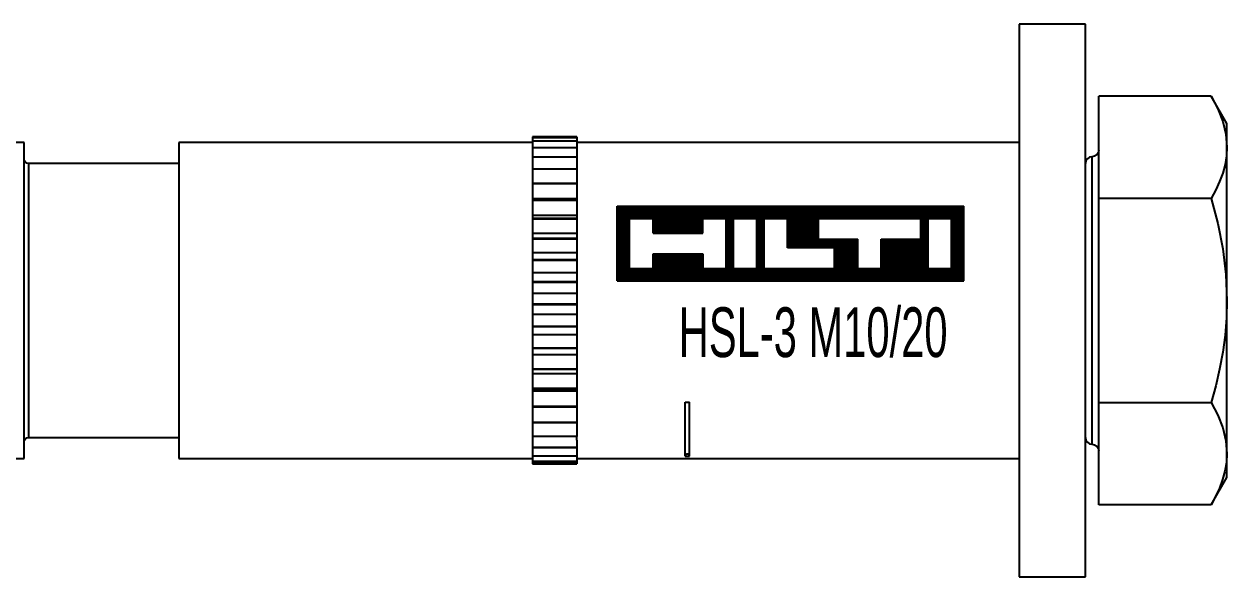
# Model space of a CAD drawing. Header units: millimetres. Extents: x 296 to 4896, y 152 to 3333.
# Drawn here: x 1593.7 to 1648.1, y 1756.4 to 1781.4 of the extents above; entities that cross this region are included whole.
import ezdxf
from ezdxf.enums import TextEntityAlignment as Align

# ---------------------------------------------------------------- set-up
doc = ezdxf.new("R2010")
doc.units = ezdxf.units.MM
doc.linetypes.add('DASHED', pattern=[0.25, 0.15625, -0.09375])
for name, color, linetype in [('1', 1, 'DASHED'), ('10', 1, 'Continuous'), ('3', 4, 'Continuous')]:
    doc.layers.add(name, color=color, linetype=linetype)
doc.styles.get("Standard").update_dxf_attribs({"font": 'arial.ttf'})

# ---------------------------------------------------------------- blocks, each defined once
blk = doc.blocks.new('HSL-3 M10-20')
at = {"layer": '1', "color": 3, "linetype": 'Continuous'}
for p, q in [((0, 12.5), (-3, 12.5)), ((-3, 12.5), (-3, -10.825)), ((0, -12.5), (0, 12.5)), ((-48, 7.15), (-53.6, 7.15)), ((-48, -7.15), (-48, 7.15)), ((-25, 7.15), (-41, 7.15)), ((-41, 7.15), (-41, -6.192)), ((-25, 7.393), (-25, 7.371)), ((-23, 7.393), (-25, 7.393)), ((-25, 7.371), (-23, 7.371)), ((-23, 7.367), (-25, 7.367)), ((-25, 7.367), (-25, 7.214)), ((-25, 7.214), (-23, 7.214)), ((-23, 7.204), (-25, 7.204)), ((-25, 7.204), (-25, 6.922)), ((-23, 7.393), (-23, 7.371)), ((-23, 7.367), (-23, 7.214)), ((-23, 7.204), (-23, 6.922)), ((-3, 7.15), (-23, 7.15)), ((-25, 6.922), (-23, 6.922)), ((-25, 6.907), (-25, 6.591)), ((-23, 6.907), (-25, 6.907)), ((-23, 6.907), (-23, 6.591)), ((-41, 6.2), (-47.8, 6.2)), ((-25, 6.501), (-23, 6.501)), ((-23, 6.481), (-25, 6.481)), ((-25, 6.481), (-25, 6.152)), ((-25, 6.152), (-25, 5.959)), ((-23, 6.481), (-23, 6.152)), ((-23, 6.152), (-23, 5.959)), ((-25, 5.959), (-23, 5.959)), ((-25, 5.934), (-25, 5.598)), ((-23, 5.934), (-25, 5.934)), ((-25, 5.598), (-25, 5.306)), ((-23, 5.934), (-23, 5.598)), ((-23, 5.598), (-23, 5.306)), ((-25, 5.306), (-23, 5.306)), ((-23, 5.277), (-25, 5.277)), ((-25, 5.277), (-25, 4.941)), ((-25, 4.941), (-25, 4.574)), ((-23, 5.277), (-23, 4.941)), ((-23, 4.941), (-23, 4.574)), ((-23, 4.594), (-25, 4.594)), ((-25, 4.574), (-25, 4.555)), ((-25, 4.555), (-23, 4.555)), ((-25, 4.522), (-25, 4.191)), ((-23, 4.522), (-25, 4.522)), ((-23, 4.574), (-23, 4.555)), ((-23, 4.522), (-23, 4.191)), ((-25, 4.191), (-25, 3.783)), ((-23, 3.85), (-25, 3.85)), ((-23, 4.191), (-23, 3.783)), ((-25, 3.783), (-25, 3.718)), ((-25, 3.718), (-23, 3.718)), ((-25, 3.682), (-25, 3.363)), ((-23, 3.682), (-25, 3.682)), ((-25, 3.363), (-25, 2.922)), ((-23, 3.783), (-23, 3.718)), ((-23, 3.682), (-23, 3.363)), ((-23, 3.363), (-23, 2.922)), ((-23, 3.034), (-25, 3.034)), ((-25, 2.922), (-25, 2.812)), ((-25, 2.812), (-23, 2.812)), ((-23, 2.774), (-25, 2.774)), ((-25, 2.774), (-25, 2.472)), ((-23, 2.922), (-23, 2.812)), ((-23, 2.774), (-23, 2.472)), ((-25, 2.472), (-25, 2.006)), ((-23, 2.472), (-23, 2.006)), ((-23, 2.162), (-25, 2.162)), ((-25, 2.006), (-25, 1.854)), ((-25, 1.854), (-23, 1.854)), ((-23, 1.814), (-25, 1.814)), ((-25, 1.814), (-25, 1.536)), ((-23, 2.006), (-23, 1.854)), ((-23, 1.814), (-23, 1.536)), ((-25, 1.536), (-25, 1.053)), ((-23, 1.25), (-25, 1.25)), ((-23, 1.536), (-23, 1.053)), ((-25, 1.053), (-25, 0.861)), ((-25, 0.861), (-23, 0.861)), ((-25, 0.82), (-25, 0.571)), ((-23, 0.82), (-25, 0.82)), ((-25, 0.571), (-25, 0.08)), ((-23, 1.053), (-23, 0.861)), ((-23, 0.82), (-23, 0.571)), ((-23, 0.571), (-23, 0.08)), ((-23, 0.314), (-25, 0.314)), ((-25, 0.08), (-25, -0.148)), ((-23, 0.08), (-23, -0.148)), ((-25, -0.148), (-23, -0.148)), ((-23, -0.189), (-25, -0.189)), ((-25, -0.189), (-25, -0.405)), ((-25, -0.405), (-25, -0.895)), ((-23, -0.189), (-23, -0.405)), ((-23, -0.405), (-23, -0.895)), ((-23, -0.627), (-25, -0.627)), ((-25, -0.895), (-25, -1.154)), ((-23, -0.895), (-23, -1.154)), ((-25, -1.154), (-23, -1.154)), ((-23, -1.195), (-25, -1.195)), ((-25, -1.195), (-25, -1.373)), ((-25, -1.373), (-25, -1.852)), ((-23, -1.557), (-25, -1.557)), ((-23, -1.195), (-23, -1.373)), ((-23, -1.373), (-23, -1.852)), ((-25, -1.852), (-25, -2.138)), ((-25, -2.138), (-23, -2.138)), ((-23, -1.852), (-23, -2.138)), ((-25, -2.178), (-25, -2.316)), ((-23, -2.178), (-25, -2.178)), ((-25, -2.316), (-25, -2.775)), ((-23, -2.458), (-25, -2.458)), ((-23, -2.178), (-23, -2.316)), ((-23, -2.316), (-23, -2.775)), ((-25, -2.775), (-25, -3.083)), ((-25, -3.083), (-23, -3.083)), ((-23, -3.121), (-25, -3.121)), ((-25, -3.121), (-25, -3.216)), ((-25, -3.216), (-25, -3.647)), ((-23, -2.775), (-23, -3.083)), ((-23, -3.121), (-23, -3.216)), ((-23, -3.216), (-23, -3.647)), ((-23, -3.313), (-25, -3.313)), ((-25, -3.647), (-25, -3.97)), ((-23, -3.647), (-23, -3.97)), ((-25, -3.97), (-23, -3.97)), ((-23, -4.005), (-25, -4.005)), ((-25, -4.005), (-25, -4.055)), ((-25, -4.055), (-25, -4.45)), ((-23, -4.106), (-25, -4.106)), ((-23, -4.005), (-23, -4.055)), ((-23, -4.055), (-23, -4.45)), ((-25, -4.45), (-25, -4.784)), ((-25, -4.784), (-23, -4.784)), ((-25, -4.815), (-25, -4.819)), ((-23, -4.815), (-25, -4.815)), ((-25, -4.819), (-25, -5.171)), ((-23, -4.823), (-25, -4.823)), ((-23, -4.45), (-23, -4.784)), ((-23, -4.815), (-23, -4.819)), ((-23, -4.819), (-23, -5.171)), ((-18.1, -7.041), (-18.1, -4.596)), ((-18.1, -4.596), (-17.9, -4.596)), ((-17.9, -7.041), (-17.9, -4.596)), ((-25, -5.171), (-25, -5.508)), ((-23, -5.171), (-23, -5.508)), ((-25, -5.508), (-23, -5.508)), ((-23, -5.536), (-25, -5.536)), ((-25, -5.536), (-25, -5.795)), ((-25, -5.795), (-25, -6.129)), ((-23, -5.536), (-23, -5.795)), ((-23, -5.795), (-23, -6.129)), ((-47.8, -6.2), (-41, -6.2)), ((-41, -6.192), (-41, -7.15)), ((-25, -6.129), (-23, -6.129)), ((-25, -6.152), (-25, -6.311)), ((-23, -6.153), (-25, -6.153)), ((-25, -6.311), (-25, -6.637)), ((-23, -6.311), (-23, -6.152)), ((-23, -6.311), (-23, -6.637)), ((-25, -6.637), (-23, -6.637)), ((-23, -6.655), (-25, -6.655)), ((-25, -6.71), (-25, -7.021)), ((-25, -7.021), (-23, -7.021)), ((-23, -7.034), (-25, -7.034)), ((-25, -7.034), (-25, -7.274)), ((-23, -6.71), (-23, -7.021)), ((-23, -7.034), (-23, -7.274)), ((-18.1, -7.041), (-17.9, -7.041)), ((-53.6, -7.15), (-48, -7.15)), ((-41, -7.15), (-25, -7.15)), ((-25, -7.274), (-23, -7.274)), ((-25, -7.281), (-25, -7.391)), ((-23, -7.281), (-25, -7.281)), ((-25, -7.391), (-23, -7.391)), ((-23, -7.393), (-25, -7.393)), ((-23, -7.15), (-3, -7.15)), ((-23, -7.281), (-23, -7.391)), ((-3, -10.825), (-3, -12.5)), ((-3, -12.5), (0, -12.5))]:
    blk.add_line(p, q, dxfattribs=at)
at = {"layer": '1', "color": 30, "linetype": 'Continuous'}
for p, q in [((5.685, 9.238), (0.6, 9.238)), ((0.6, 4.619), (0.6, 9.238)), ((6.4, 8), (5.685, 9.238)), ((6.4, 6.928), (6.4, 8)), ((6.4, 0), (6.4, 6.928)), ((0.6, -4.619), (0.6, 4.619)), ((5.685, 4.619), (0.6, 4.619)), ((6.4, -6.928), (6.4, 0)), ((0.6, -9.238), (0.6, -4.619)), ((0.6, -4.619), (5.685, -4.619)), ((6.4, -8), (6.4, -6.928)), ((5.685, -9.238), (6.4, -8)), ((5.685, -9.238), (0.6, -9.238))]:
    blk.add_line(p, q, dxfattribs=at)
at = {"layer": '1', "color": 1, "linetype": 'Continuous'}
for p, q in [((-47.8, 6.2), (-47.8, -5.369)), ((0.3, 3.25), (0.3, 6.5)), ((0.3, -6.5), (0.3, 3.25)), ((-47.8, -5.369), (-47.8, -6.2))]:
    blk.add_line(p, q, dxfattribs=at)
at = {"layer": '1', "color": 30, "linetype": 'Continuous'}
for points in [[(5.685, 9.238, 0), (5.982, 8.669, 0), (6.208, 8.095, 0), (6.35, 7.515, 0), (6.4, 6.928, 0)], [(6.4, 6.928, 0), (6.378, 6.536, 0), (6.313, 6.146, 0), (6.207, 5.76, 0), (6.065, 5.377, 0), (5.89, 4.997, 0), (5.685, 4.619, 0)], [(5.685, 4.619, 0), (5.982, 3.481, 0), (6.208, 2.333, 0), (6.35, 1.173, 0), (6.4, 0, 0)], [(6.4, 0, 0), (6.378, -0.785, 0), (6.313, -1.564, 0), (6.207, -2.336, 0), (6.065, -3.102, 0), (5.89, -3.863, 0), (5.685, -4.619, 0)], [(5.685, -4.619, 0), (5.982, -5.188, 0), (6.208, -5.764, 0), (6.351, -6.344, 0), (6.4, -6.928, 0)], [(6.4, -6.928, 0), (6.378, -7.321, 0), (6.312, -7.713, 0), (6.206, -8.101, 0), (6.063, -8.484, 0), (5.888, -8.862, 0), (5.685, -9.238, 0)]]:
    blk.add_polyline3d(points, dxfattribs=at)
at = {"layer": '1', "color": 3, "linetype": 'Continuous'}
for points in [[(-25, 7.371, 0), (-25, 7.369, 0), (-25, 7.367, 0)], [(-25, 7.214, 0), (-25, 7.209, 0), (-25, 7.204, 0)], [(-23, 7.371, 0), (-23, 7.369, 0), (-23, 7.367, 0)], [(-23, 7.214, 0), (-23, 7.209, 0), (-23, 7.204, 0)], [(-25, 6.922, 0), (-25, 6.915, 0), (-25, 6.907, 0)], [(-25, 6.591, 0), (-25, 6.547, 0), (-25, 6.501, 0)], [(-23, 6.922, 0), (-23, 6.915, 0), (-23, 6.907, 0)], [(-23, 6.591, 0), (-23, 6.547, 0), (-23, 6.501, 0)], [(-25, 6.501, 0), (-25, 6.491, 0), (-25, 6.481, 0)], [(-23, 6.501, 0), (-23, 6.491, 0), (-23, 6.481, 0)], [(-25, 5.959, 0), (-25, 5.947, 0), (-25, 5.934, 0)], [(-23, 5.959, 0), (-23, 5.947, 0), (-23, 5.934, 0)], [(-25, 5.306, 0), (-25, 5.292, 0), (-25, 5.277, 0)], [(-23, 5.306, 0), (-23, 5.292, 0), (-23, 5.277, 0)], [(-25, 4.555, 0), (-25, 4.538, 0), (-25, 4.522, 0)], [(-23, 4.555, 0), (-23, 4.538, 0), (-23, 4.522, 0)], [(-25, 3.718, 0), (-25, 3.7, 0), (-25, 3.682, 0)], [(-23, 3.718, 0), (-23, 3.7, 0), (-23, 3.682, 0)], [(-25, 2.812, 0), (-25, 2.793, 0), (-25, 2.774, 0)], [(-23, 2.812, 0), (-23, 2.793, 0), (-23, 2.774, 0)], [(-25, 1.854, 0), (-25, 1.834, 0), (-25, 1.814, 0)], [(-23, 1.854, 0), (-23, 1.834, 0), (-23, 1.814, 0)], [(-25, 0.861, 0), (-25, 0.84, 0), (-25, 0.82, 0)], [(-23, 0.861, 0), (-23, 0.84, 0), (-23, 0.82, 0)], [(-25, -0.148, 0), (-25, -0.168, 0), (-25, -0.189, 0)], [(-23, -0.148, 0), (-23, -0.168, 0), (-23, -0.189, 0)], [(-25, -1.154, 0), (-25, -1.174, 0), (-25, -1.195, 0)], [(-23, -1.154, 0), (-23, -1.174, 0), (-23, -1.195, 0)], [(-25, -2.138, 0), (-25, -2.158, 0), (-25, -2.178, 0)], [(-23, -2.138, 0), (-23, -2.158, 0), (-23, -2.178, 0)], [(-25, -3.083, 0), (-25, -3.102, 0), (-25, -3.121, 0)], [(-23, -3.083, 0), (-23, -3.102, 0), (-23, -3.121, 0)], [(-25, -3.97, 0), (-25, -3.988, 0), (-25, -4.005, 0)], [(-23, -3.97, 0), (-23, -3.988, 0), (-23, -4.005, 0)], [(-25, -4.784, 0), (-25, -4.8, 0), (-25, -4.815, 0)], [(-23, -4.784, 0), (-23, -4.8, 0), (-23, -4.815, 0)], [(-25, -5.508, 0), (-25, -5.522, 0), (-25, -5.536, 0)], [(-23, -5.508, 0), (-23, -5.522, 0), (-23, -5.536, 0)], [(-25, -6.129, 0), (-25, -6.141, 0), (-25, -6.153, 0)], [(-23, -6.129, 0), (-23, -6.141, 0), (-23, -6.153, 0)], [(-25, -6.637, 0), (-25, -6.646, 0), (-25, -6.655, 0)], [(-25, -6.655, 0), (-25, -6.683, 0), (-25, -6.71, 0)], [(-25, -7.021, 0), (-25, -7.027, 0), (-25, -7.034, 0)], [(-23, -6.637, 0), (-23, -6.646, 0), (-23, -6.655, 0)], [(-23, -6.655, 0), (-23, -6.683, 0), (-23, -6.71, 0)], [(-23, -7.021, 0), (-23, -7.027, 0), (-23, -7.034, 0)], [(-17.9, -7.041, 0), (-17.9, -7.032, 0), (-17.902, -7.022, 0), (-17.904, -7.013, 0), (-17.908, -7.004, 0), (-17.912, -6.995, 0), (-17.917, -6.987, 0), (-17.923, -6.979, 0), (-17.929, -6.972, 0), (-17.937, -6.965, 0), (-17.944, -6.959, 0), (-17.953, -6.955, 0), (-17.962, -6.95, 0), (-17.971, -6.947, 0), (-17.98, -6.945, 0), (-17.99, -6.943, 0), (-18, -6.943, 0), (-18.01, -6.943, 0), (-18.02, -6.945, 0), (-18.029, -6.947, 0), (-18.038, -6.95, 0), (-18.047, -6.955, 0), (-18.056, -6.959, 0), (-18.063, -6.965, 0), (-18.071, -6.972, 0), (-18.077, -6.979, 0), (-18.083, -6.987, 0), (-18.088, -6.995, 0), (-18.092, -7.004, 0), (-18.096, -7.013, 0), (-18.098, -7.022, 0), (-18.1, -7.032, 0), (-18.1, -7.041, 0)], [(-25, -7.274, 0), (-25, -7.278, 0), (-25, -7.281, 0)], [(-25, -7.391, 0), (-25, -7.392, 0), (-25, -7.393, 0)], [(-23, -7.274, 0), (-23, -7.278, 0), (-23, -7.281, 0)], [(-23, -7.391, 0), (-23, -7.392, 0), (-23, -7.393, 0)]]:
    blk.add_polyline3d(points, dxfattribs=at)
at = {"layer": '1', "color": 30, "linetype": 'Continuous', "extrusion": (0, 0, -1)}
for centre, start, end in [((-0.3, 6.8), 180, 270), ((-0.3, -6.8), 90, 180)]:
    blk.add_arc(centre, 0.3, start, end, dxfattribs=at)
at = {"layer": '1', "color": 3, "linetype": 'Continuous', "extrusion": (0, 0, -1)}
for centre, start, end in [((47.8, 6.4), 270, 0), ((47.8, -6.4), 0, 90)]:
    blk.add_arc(centre, 0.2, start, end, dxfattribs=at)
at = {"layer": '1', "color": 30, "linetype": 'Continuous'}
for centre, start, end in [((0.3, 6.2), 90, 180), ((0.3, -6.2), 180, 270)]:
    blk.add_arc(centre, 0.3, start, end, dxfattribs=at)
at = {"layer": '10'}
for p, q in [((-21.177, 0.891), (-21.177, 4.266)), ((-21.177, 4.266), (-5.493, 4.266)), ((-21.146, 4.266), (-21.146, 0.891)), ((-21.09, 0.891), (-21.09, 4.266)), ((-21.034, 4.266), (-21.034, 0.891)), ((-20.977, 0.891), (-20.977, 4.266)), ((-20.921, 4.266), (-20.921, 0.891)), ((-20.865, 0.891), (-20.865, 4.266)), ((-20.809, 4.266), (-20.809, 0.891)), ((-20.752, 0.891), (-20.752, 4.266)), ((-20.696, 4.266), (-20.696, 0.891)), ((-20.64, 0.891), (-20.64, 4.266)), ((-20.584, 4.266), (-20.584, 3.704)), ((-20.527, 3.704), (-20.527, 4.266)), ((-20.471, 4.266), (-20.471, 3.704)), ((-20.415, 3.704), (-20.415, 4.266)), ((-20.359, 4.266), (-20.359, 3.704)), ((-20.302, 3.704), (-20.302, 4.266)), ((-20.246, 4.266), (-20.246, 3.704)), ((-20.19, 3.704), (-20.19, 4.266)), ((-20.134, 4.266), (-20.134, 3.704)), ((-20.077, 3.704), (-20.077, 4.266)), ((-20.021, 4.266), (-20.021, 3.704)), ((-19.965, 3.704), (-19.965, 4.266)), ((-19.909, 4.266), (-19.909, 3.704)), ((-19.852, 3.704), (-19.852, 4.266)), ((-19.796, 4.266), (-19.796, 3.704)), ((-19.74, 3.704), (-19.74, 4.266)), ((-19.684, 4.266), (-19.684, 3.704)), ((-19.627, 3.704), (-19.627, 4.266)), ((-19.571, 4.266), (-19.571, 3.704)), ((-19.515, 3.042), (-19.515, 4.266)), ((-19.459, 4.266), (-19.459, 3.042)), ((-19.402, 3.042), (-19.402, 4.266)), ((-19.346, 4.266), (-19.346, 3.042)), ((-19.29, 3.042), (-19.29, 4.266)), ((-19.234, 4.266), (-19.234, 3.042)), ((-19.177, 3.042), (-19.177, 4.266)), ((-19.121, 4.266), (-19.121, 3.042)), ((-19.065, 3.042), (-19.065, 4.266)), ((-19.009, 4.266), (-19.009, 3.042)), ((-18.952, 3.042), (-18.952, 4.266)), ((-18.896, 4.266), (-18.896, 3.042)), ((-18.84, 3.042), (-18.84, 4.266)), ((-18.784, 4.266), (-18.784, 3.042)), ((-18.727, 3.042), (-18.727, 4.266)), ((-18.671, 4.266), (-18.671, 3.042)), ((-18.615, 3.042), (-18.615, 4.266)), ((-18.559, 4.266), (-18.559, 3.042)), ((-18.502, 3.042), (-18.502, 4.266)), ((-18.446, 4.266), (-18.446, 3.042)), ((-18.39, 3.042), (-18.39, 4.266)), ((-18.334, 4.266), (-18.334, 3.042)), ((-18.277, 3.042), (-18.277, 4.266)), ((-18.221, 4.266), (-18.221, 3.042)), ((-18.165, 3.042), (-18.165, 4.266)), ((-18.109, 4.266), (-18.109, 3.042)), ((-18.052, 3.042), (-18.052, 4.266)), ((-17.996, 4.266), (-17.996, 3.042)), ((-17.94, 3.042), (-17.94, 4.266)), ((-17.884, 4.266), (-17.884, 3.042)), ((-17.827, 3.042), (-17.827, 4.266)), ((-17.771, 4.266), (-17.771, 3.042)), ((-17.715, 3.042), (-17.715, 4.266)), ((-17.659, 4.266), (-17.659, 3.042)), ((-17.602, 3.042), (-17.602, 4.266)), ((-17.546, 4.266), (-17.546, 3.042)), ((-17.49, 3.042), (-17.49, 4.266)), ((-17.434, 4.266), (-17.434, 3.042)), ((-17.377, 3.042), (-17.377, 4.266)), ((-17.321, 4.266), (-17.321, 3.042)), ((-17.265, 3.704), (-17.265, 4.266)), ((-17.209, 4.266), (-17.209, 3.704)), ((-17.152, 3.704), (-17.152, 4.266)), ((-17.096, 4.266), (-17.096, 3.704)), ((-17.04, 3.704), (-17.04, 4.266)), ((-16.984, 4.266), (-16.984, 3.704)), ((-16.927, 3.704), (-16.927, 4.266)), ((-16.871, 4.266), (-16.871, 3.704)), ((-16.815, 3.704), (-16.815, 4.266)), ((-16.759, 4.266), (-16.759, 3.704)), ((-16.702, 3.704), (-16.702, 4.266)), ((-16.646, 4.266), (-16.646, 3.704)), ((-16.59, 3.704), (-16.59, 4.266)), ((-16.534, 4.266), (-16.534, 3.704)), ((-16.477, 3.704), (-16.477, 4.266)), ((-16.421, 4.266), (-16.421, 3.704)), ((-16.365, 3.704), (-16.365, 4.266)), ((-16.309, 4.266), (-16.309, 3.704)), ((-16.252, 3.704), (-16.252, 4.266)), ((-16.196, 4.266), (-16.196, 0.891)), ((-16.14, 0.891), (-16.14, 4.266)), ((-16.084, 4.266), (-16.084, 0.891)), ((-16.027, 0.891), (-16.027, 4.266)), ((-15.971, 4.266), (-15.971, 0.891)), ((-15.915, 3.704), (-15.915, 4.266)), ((-15.859, 4.266), (-15.859, 3.704)), ((-15.802, 3.704), (-15.802, 4.266)), ((-15.746, 4.266), (-15.746, 3.704)), ((-15.69, 3.704), (-15.69, 4.266)), ((-15.634, 4.266), (-15.634, 3.704)), ((-15.577, 3.704), (-15.577, 4.266)), ((-15.521, 4.266), (-15.521, 3.704)), ((-15.465, 3.704), (-15.465, 4.266)), ((-15.409, 4.266), (-15.409, 3.704)), ((-15.352, 3.704), (-15.352, 4.266)), ((-15.296, 4.266), (-15.296, 3.704)), ((-15.24, 3.704), (-15.24, 4.266)), ((-15.184, 4.266), (-15.184, 3.704)), ((-15.127, 3.704), (-15.127, 4.266)), ((-15.071, 4.266), (-15.071, 3.704)), ((-15.015, 3.704), (-15.015, 4.266)), ((-14.959, 4.266), (-14.959, 3.704)), ((-14.902, 3.704), (-14.902, 4.266)), ((-14.846, 4.266), (-14.846, 0.891)), ((-14.79, 0.891), (-14.79, 4.266)), ((-14.734, 4.266), (-14.734, 0.891)), ((-14.677, 0.891), (-14.677, 4.266)), ((-14.621, 4.266), (-14.621, 0.891)), ((-14.565, 0.891), (-14.565, 4.266)), ((-14.509, 4.266), (-14.509, 3.704)), ((-14.452, 3.704), (-14.452, 4.266)), ((-14.396, 4.266), (-14.396, 3.704)), ((-14.34, 3.704), (-14.34, 4.266)), ((-14.284, 4.266), (-14.284, 3.704)), ((-14.227, 3.704), (-14.227, 4.266)), ((-14.171, 4.266), (-14.171, 3.704)), ((-14.115, 3.704), (-14.115, 4.266)), ((-14.059, 4.266), (-14.059, 3.704)), ((-14.002, 3.704), (-14.002, 4.266)), ((-13.946, 4.266), (-13.946, 3.704)), ((-13.89, 3.704), (-13.89, 4.266)), ((-13.834, 4.266), (-13.834, 3.704)), ((-13.777, 3.704), (-13.777, 4.266)), ((-13.721, 4.266), (-13.721, 3.704)), ((-13.665, 3.704), (-13.665, 4.266)), ((-13.609, 4.266), (-13.609, 3.704)), ((-13.552, 3.704), (-13.552, 4.266)), ((-13.496, 4.266), (-13.496, 3.704)), ((-13.44, 2.38), (-13.44, 4.266)), ((-13.384, 4.266), (-13.384, 2.38)), ((-13.327, 2.38), (-13.327, 4.266)), ((-13.271, 4.266), (-13.271, 2.38)), ((-13.215, 2.38), (-13.215, 4.266)), ((-13.159, 4.266), (-13.159, 2.38)), ((-13.102, 2.38), (-13.102, 4.266)), ((-13.046, 4.266), (-13.046, 2.38)), ((-12.99, 2.38), (-12.99, 4.266)), ((-12.934, 4.266), (-12.934, 2.38)), ((-12.877, 2.38), (-12.877, 4.266)), ((-12.821, 4.266), (-12.821, 2.38)), ((-12.765, 2.38), (-12.765, 4.266)), ((-12.709, 4.266), (-12.709, 2.38)), ((-12.652, 2.38), (-12.652, 4.266)), ((-12.596, 4.266), (-12.596, 2.38)), ((-12.54, 2.38), (-12.54, 4.266)), ((-12.484, 4.266), (-12.484, 2.38)), ((-12.427, 2.38), (-12.427, 4.266)), ((-12.371, 4.266), (-12.371, 2.38)), ((-12.315, 2.38), (-12.315, 4.266)), ((-12.259, 4.266), (-12.259, 2.38)), ((-12.202, 2.38), (-12.202, 4.266)), ((-12.146, 4.266), (-12.146, 2.38)), ((-12.09, 2.38), (-12.09, 4.266)), ((-12.034, 4.266), (-12.034, 3.704)), ((-11.977, 3.704), (-11.977, 4.266)), ((-11.921, 4.266), (-11.921, 3.704)), ((-11.865, 3.704), (-11.865, 4.266)), ((-11.809, 4.266), (-11.809, 3.704)), ((-11.752, 3.704), (-11.752, 4.266)), ((-11.696, 4.266), (-11.696, 3.704)), ((-11.64, 3.704), (-11.64, 4.266)), ((-11.584, 4.266), (-11.584, 3.704)), ((-11.527, 3.704), (-11.527, 4.266)), ((-11.471, 4.266), (-11.471, 3.704)), ((-11.415, 3.704), (-11.415, 4.266)), ((-11.359, 4.266), (-11.359, 3.704)), ((-11.302, 3.704), (-11.302, 4.266)), ((-11.246, 4.266), (-11.246, 3.704)), ((-11.19, 3.704), (-11.19, 4.266)), ((-11.134, 4.266), (-11.134, 3.704)), ((-11.077, 3.704), (-11.077, 4.266)), ((-11.021, 4.266), (-11.021, 3.704)), ((-10.965, 3.704), (-10.965, 4.266)), ((-10.909, 4.266), (-10.909, 3.704)), ((-10.852, 3.704), (-10.852, 4.266)), ((-10.796, 4.266), (-10.796, 3.704)), ((-10.74, 3.704), (-10.74, 4.266)), ((-10.684, 4.266), (-10.684, 3.704)), ((-10.627, 3.704), (-10.627, 4.266)), ((-10.571, 4.266), (-10.571, 3.704)), ((-10.515, 3.704), (-10.515, 4.266)), ((-10.459, 4.266), (-10.459, 3.704)), ((-10.402, 3.704), (-10.402, 4.266)), ((-10.346, 4.266), (-10.346, 3.704)), ((-10.29, 3.704), (-10.29, 4.266)), ((-10.234, 4.266), (-10.234, 3.704)), ((-10.177, 3.704), (-10.177, 4.266)), ((-10.121, 4.266), (-10.121, 3.704)), ((-10.065, 3.704), (-10.065, 4.266)), ((-10.009, 4.266), (-10.009, 3.704)), ((-9.952, 3.704), (-9.952, 4.266)), ((-9.896, 4.266), (-9.896, 3.704)), ((-9.84, 3.704), (-9.84, 4.266)), ((-9.784, 4.266), (-9.784, 3.704)), ((-9.727, 3.704), (-9.727, 4.266)), ((-9.671, 4.266), (-9.671, 3.704)), ((-9.615, 3.704), (-9.615, 4.266)), ((-9.559, 4.266), (-9.559, 3.704)), ((-9.502, 3.704), (-9.502, 4.266)), ((-9.446, 4.266), (-9.446, 3.704)), ((-9.39, 3.704), (-9.39, 4.266)), ((-9.334, 4.266), (-9.334, 3.704)), ((-9.277, 3.704), (-9.277, 4.266)), ((-9.221, 4.266), (-9.221, 3.704)), ((-9.165, 3.704), (-9.165, 4.266)), ((-9.109, 4.266), (-9.109, 3.704)), ((-9.052, 3.704), (-9.052, 4.266)), ((-8.996, 4.266), (-8.996, 3.704)), ((-8.94, 3.704), (-8.94, 4.266)), ((-8.884, 4.266), (-8.884, 3.704)), ((-8.827, 3.704), (-8.827, 4.266)), ((-8.771, 4.266), (-8.771, 3.704)), ((-8.715, 3.704), (-8.715, 4.266)), ((-8.659, 4.266), (-8.659, 3.704)), ((-8.602, 3.704), (-8.602, 4.266)), ((-8.546, 4.266), (-8.546, 3.704)), ((-8.49, 3.704), (-8.49, 4.266)), ((-8.434, 4.266), (-8.434, 3.704)), ((-8.377, 3.704), (-8.377, 4.266)), ((-8.321, 4.266), (-8.321, 3.704)), ((-8.265, 3.704), (-8.265, 4.266)), ((-8.209, 4.266), (-8.209, 3.704)), ((-8.152, 3.704), (-8.152, 4.266)), ((-8.096, 4.266), (-8.096, 3.704)), ((-8.04, 3.704), (-8.04, 4.266)), ((-7.984, 4.266), (-7.984, 3.704)), ((-7.927, 3.704), (-7.927, 4.266)), ((-7.871, 4.266), (-7.871, 3.704)), ((-7.815, 3.704), (-7.815, 4.266)), ((-7.759, 4.266), (-7.759, 3.704)), ((-7.702, 3.704), (-7.702, 4.266)), ((-7.646, 4.266), (-7.646, 3.704)), ((-7.59, 3.704), (-7.59, 4.266)), ((-7.534, 4.266), (-7.534, 3.704)), ((-7.477, 3.704), (-7.477, 4.266)), ((-7.421, 4.266), (-7.421, 0.891)), ((-7.365, 0.891), (-7.365, 4.266)), ((-7.309, 4.266), (-7.309, 0.891)), ((-7.252, 0.891), (-7.252, 4.266)), ((-7.196, 4.266), (-7.196, 0.891)), ((-7.14, 0.891), (-7.14, 4.266)), ((-7.084, 4.266), (-7.084, 3.704)), ((-7.027, 3.704), (-7.027, 4.266)), ((-6.971, 4.266), (-6.971, 3.704)), ((-6.915, 3.704), (-6.915, 4.266)), ((-6.859, 4.266), (-6.859, 3.704)), ((-6.802, 3.704), (-6.802, 4.266)), ((-6.746, 4.266), (-6.746, 3.704)), ((-6.69, 3.704), (-6.69, 4.266)), ((-6.634, 4.266), (-6.634, 3.704)), ((-6.577, 3.704), (-6.577, 4.266)), ((-6.521, 4.266), (-6.521, 3.704)), ((-6.465, 3.704), (-6.465, 4.266)), ((-6.409, 4.266), (-6.409, 3.704)), ((-6.352, 3.704), (-6.352, 4.266)), ((-6.296, 4.266), (-6.296, 3.704)), ((-6.24, 3.704), (-6.24, 4.266)), ((-6.184, 4.266), (-6.184, 3.704)), ((-6.127, 3.704), (-6.127, 4.266)), ((-6.071, 4.266), (-6.071, 3.704)), ((-6.015, 0.891), (-6.015, 4.266)), ((-5.959, 4.266), (-5.959, 0.891)), ((-5.902, 0.891), (-5.902, 4.266)), ((-5.846, 4.266), (-5.846, 0.891)), ((-5.79, 0.891), (-5.79, 4.266)), ((-5.734, 4.266), (-5.734, 0.891)), ((-5.677, 0.891), (-5.677, 4.266)), ((-5.621, 4.266), (-5.621, 0.891)), ((-5.565, 0.891), (-5.565, 4.266)), ((-5.509, 4.266), (-5.509, 0.891)), ((-5.493, 0.891), (-5.493, 4.266)), ((-20.614, 1.454), (-20.614, 3.704)), ((-20.614, 3.704), (-19.556, 3.704)), ((-19.556, 3.042), (-19.556, 3.704)), ((-17.306, 3.704), (-16.247, 3.704)), ((-17.306, 3.042), (-17.306, 3.704)), ((-16.247, 1.454), (-16.247, 3.704)), ((-15.916, 3.704), (-14.857, 3.704)), ((-15.916, 1.454), (-15.916, 3.704)), ((-14.857, 1.454), (-14.857, 3.704)), ((-14.526, 3.704), (-13.467, 3.704)), ((-14.526, 1.454), (-14.526, 3.704)), ((-13.467, 2.38), (-13.467, 3.704)), ((-12.078, 3.704), (-7.445, 3.704)), ((-12.078, 2.777), (-12.078, 3.704)), ((-7.445, 2.777), (-7.445, 3.704)), ((-7.114, 3.704), (-6.056, 3.704)), ((-7.114, 1.454), (-7.114, 3.704)), ((-6.056, 1.454), (-6.056, 3.704)), ((-19.556, 3.042), (-17.306, 3.042)), ((-12.078, 2.777), (-10.291, 2.777)), ((-12.034, 2.777), (-12.034, 2.38)), ((-11.977, 2.38), (-11.977, 2.777)), ((-11.921, 2.777), (-11.921, 2.38)), ((-11.865, 2.38), (-11.865, 2.777)), ((-11.809, 2.777), (-11.809, 2.38)), ((-11.752, 2.38), (-11.752, 2.777)), ((-11.696, 2.777), (-11.696, 2.38)), ((-11.64, 2.38), (-11.64, 2.777)), ((-11.584, 2.777), (-11.584, 2.38)), ((-11.527, 2.38), (-11.527, 2.777)), ((-11.471, 2.777), (-11.471, 2.38)), ((-11.415, 2.38), (-11.415, 2.777)), ((-11.359, 2.777), (-11.359, 2.38)), ((-11.302, 0.891), (-11.302, 2.777)), ((-11.246, 2.777), (-11.246, 0.891)), ((-11.19, 0.891), (-11.19, 2.777)), ((-11.134, 2.777), (-11.134, 0.891)), ((-11.077, 0.891), (-11.077, 2.777)), ((-11.021, 2.777), (-11.021, 0.891)), ((-10.965, 0.891), (-10.965, 2.777)), ((-10.909, 2.777), (-10.909, 0.891)), ((-10.852, 0.891), (-10.852, 2.777)), ((-10.796, 2.777), (-10.796, 0.891)), ((-10.74, 0.891), (-10.74, 2.777)), ((-10.684, 2.777), (-10.684, 0.891)), ((-10.627, 0.891), (-10.627, 2.777)), ((-10.571, 2.777), (-10.571, 0.891)), ((-10.515, 0.891), (-10.515, 2.777)), ((-10.459, 2.777), (-10.459, 0.891)), ((-10.402, 0.891), (-10.402, 2.777)), ((-10.346, 2.777), (-10.346, 0.891)), ((-10.291, 1.454), (-10.291, 2.777)), ((-9.232, 1.454), (-9.232, 2.777)), ((-9.232, 2.777), (-7.445, 2.777)), ((-9.221, 2.777), (-9.221, 0.891)), ((-9.165, 0.891), (-9.165, 2.777)), ((-9.109, 2.777), (-9.109, 0.891)), ((-9.052, 0.891), (-9.052, 2.777)), ((-8.996, 2.777), (-8.996, 0.891)), ((-8.94, 0.891), (-8.94, 2.777)), ((-8.884, 2.777), (-8.884, 0.891)), ((-8.827, 0.891), (-8.827, 2.777)), ((-8.771, 2.777), (-8.771, 0.891)), ((-8.715, 0.891), (-8.715, 2.777)), ((-8.659, 2.777), (-8.659, 0.891)), ((-8.602, 0.891), (-8.602, 2.777)), ((-8.546, 2.777), (-8.546, 0.891)), ((-8.49, 0.891), (-8.49, 2.777)), ((-8.434, 2.777), (-8.434, 0.891)), ((-8.377, 0.891), (-8.377, 2.777)), ((-8.321, 2.777), (-8.321, 0.891)), ((-8.265, 0.891), (-8.265, 2.777)), ((-8.209, 2.777), (-8.209, 0.891)), ((-8.152, 0.891), (-8.152, 2.777)), ((-8.096, 2.777), (-8.096, 0.891)), ((-8.04, 0.891), (-8.04, 2.777)), ((-7.984, 2.777), (-7.984, 0.891)), ((-7.927, 0.891), (-7.927, 2.777)), ((-7.871, 2.777), (-7.871, 0.891)), ((-7.815, 0.891), (-7.815, 2.777)), ((-7.759, 2.777), (-7.759, 0.891)), ((-7.702, 0.891), (-7.702, 2.777)), ((-7.646, 2.777), (-7.646, 0.891)), ((-7.59, 0.891), (-7.59, 2.777)), ((-7.534, 2.777), (-7.534, 0.891)), ((-7.477, 0.891), (-7.477, 2.777)), ((-11.35, 2.38), (-13.467, 2.38)), ((-11.35, 1.454), (-11.35, 2.38)), ((-19.556, 1.454), (-19.556, 2.116)), ((-19.556, 2.116), (-17.306, 2.116)), ((-19.515, 0.891), (-19.515, 2.116)), ((-19.459, 2.116), (-19.459, 0.891)), ((-19.402, 0.891), (-19.402, 2.116)), ((-19.346, 2.116), (-19.346, 0.891)), ((-19.29, 0.891), (-19.29, 2.116)), ((-19.234, 2.116), (-19.234, 0.891)), ((-19.177, 0.891), (-19.177, 2.116)), ((-19.121, 2.116), (-19.121, 0.891)), ((-19.065, 0.891), (-19.065, 2.116)), ((-19.009, 2.116), (-19.009, 0.891)), ((-18.952, 0.891), (-18.952, 2.116)), ((-18.896, 2.116), (-18.896, 0.891)), ((-18.84, 0.891), (-18.84, 2.116)), ((-18.784, 2.116), (-18.784, 0.891)), ((-18.727, 0.891), (-18.727, 2.116)), ((-18.671, 2.116), (-18.671, 0.891)), ((-18.615, 0.891), (-18.615, 2.116)), ((-18.559, 2.116), (-18.559, 0.891)), ((-18.502, 0.891), (-18.502, 2.116)), ((-18.446, 2.116), (-18.446, 0.891)), ((-18.39, 0.891), (-18.39, 2.116)), ((-18.334, 2.116), (-18.334, 0.891)), ((-18.277, 0.891), (-18.277, 2.116)), ((-18.221, 2.116), (-18.221, 0.891)), ((-18.165, 0.891), (-18.165, 2.116)), ((-18.109, 2.116), (-18.109, 0.891)), ((-18.052, 0.891), (-18.052, 2.116)), ((-17.996, 2.116), (-17.996, 0.891)), ((-17.94, 0.891), (-17.94, 2.116)), ((-17.884, 2.116), (-17.884, 0.891)), ((-17.827, 0.891), (-17.827, 2.116)), ((-17.771, 2.116), (-17.771, 0.891)), ((-17.715, 0.891), (-17.715, 2.116)), ((-17.659, 2.116), (-17.659, 0.891)), ((-17.602, 0.891), (-17.602, 2.116)), ((-17.546, 2.116), (-17.546, 0.891)), ((-17.49, 0.891), (-17.49, 2.116)), ((-17.434, 2.116), (-17.434, 0.891)), ((-17.377, 0.891), (-17.377, 2.116)), ((-17.321, 2.116), (-17.321, 0.891)), ((-17.306, 2.116), (-17.306, 1.454)), ((-20.614, 1.454), (-19.556, 1.454)), ((-20.584, 1.454), (-20.584, 0.891)), ((-20.527, 0.891), (-20.527, 1.454)), ((-20.471, 1.454), (-20.471, 0.891)), ((-20.415, 0.891), (-20.415, 1.454)), ((-20.359, 1.454), (-20.359, 0.891)), ((-20.302, 0.891), (-20.302, 1.454)), ((-20.246, 1.454), (-20.246, 0.891)), ((-20.19, 0.891), (-20.19, 1.454)), ((-20.134, 1.454), (-20.134, 0.891)), ((-20.077, 0.891), (-20.077, 1.454)), ((-20.021, 1.454), (-20.021, 0.891)), ((-19.965, 0.891), (-19.965, 1.454)), ((-19.909, 1.454), (-19.909, 0.891)), ((-19.852, 0.891), (-19.852, 1.454)), ((-19.796, 1.454), (-19.796, 0.891)), ((-19.74, 0.891), (-19.74, 1.454)), ((-19.684, 1.454), (-19.684, 0.891)), ((-19.627, 0.891), (-19.627, 1.454)), ((-19.571, 1.454), (-19.571, 0.891)), ((-17.306, 1.454), (-16.247, 1.454)), ((-17.265, 0.891), (-17.265, 1.454)), ((-17.209, 1.454), (-17.209, 0.891)), ((-17.152, 0.891), (-17.152, 1.454)), ((-17.096, 1.454), (-17.096, 0.891)), ((-17.04, 0.891), (-17.04, 1.454)), ((-16.984, 1.454), (-16.984, 0.891)), ((-16.927, 0.891), (-16.927, 1.454)), ((-16.871, 1.454), (-16.871, 0.891)), ((-16.815, 0.891), (-16.815, 1.454)), ((-16.759, 1.454), (-16.759, 0.891)), ((-16.702, 0.891), (-16.702, 1.454)), ((-16.646, 1.454), (-16.646, 0.891)), ((-16.59, 0.891), (-16.59, 1.454)), ((-16.534, 1.454), (-16.534, 0.891)), ((-16.477, 0.891), (-16.477, 1.454)), ((-16.421, 1.454), (-16.421, 0.891)), ((-16.365, 0.891), (-16.365, 1.454)), ((-16.309, 1.454), (-16.309, 0.891)), ((-16.252, 0.891), (-16.252, 1.454)), ((-15.916, 1.454), (-14.857, 1.454)), ((-15.915, 0.891), (-15.915, 1.454)), ((-15.859, 1.454), (-15.859, 0.891)), ((-15.802, 0.891), (-15.802, 1.454)), ((-15.746, 1.454), (-15.746, 0.891)), ((-15.69, 0.891), (-15.69, 1.454)), ((-15.634, 1.454), (-15.634, 0.891)), ((-15.577, 0.891), (-15.577, 1.454)), ((-15.521, 1.454), (-15.521, 0.891)), ((-15.465, 0.891), (-15.465, 1.454)), ((-15.409, 1.454), (-15.409, 0.891)), ((-15.352, 0.891), (-15.352, 1.454)), ((-15.296, 1.454), (-15.296, 0.891)), ((-15.24, 0.891), (-15.24, 1.454)), ((-15.184, 1.454), (-15.184, 0.891)), ((-15.127, 0.891), (-15.127, 1.454)), ((-15.071, 1.454), (-15.071, 0.891)), ((-15.015, 0.891), (-15.015, 1.454)), ((-14.959, 1.454), (-14.959, 0.891)), ((-14.902, 0.891), (-14.902, 1.454)), ((-14.526, 1.454), (-11.35, 1.454)), ((-14.509, 1.454), (-14.509, 0.891)), ((-14.452, 0.891), (-14.452, 1.454)), ((-14.396, 1.454), (-14.396, 0.891)), ((-14.34, 0.891), (-14.34, 1.454)), ((-14.284, 1.454), (-14.284, 0.891)), ((-14.227, 0.891), (-14.227, 1.454)), ((-14.171, 1.454), (-14.171, 0.891)), ((-14.115, 0.891), (-14.115, 1.454)), ((-14.059, 1.454), (-14.059, 0.891)), ((-14.002, 0.891), (-14.002, 1.454)), ((-13.946, 1.454), (-13.946, 0.891)), ((-13.89, 0.891), (-13.89, 1.454)), ((-13.834, 1.454), (-13.834, 0.891)), ((-13.777, 0.891), (-13.777, 1.454)), ((-13.721, 1.454), (-13.721, 0.891)), ((-13.665, 0.891), (-13.665, 1.454)), ((-13.609, 1.454), (-13.609, 0.891)), ((-13.552, 0.891), (-13.552, 1.454)), ((-13.496, 1.454), (-13.496, 0.891)), ((-13.44, 0.891), (-13.44, 1.454)), ((-13.384, 1.454), (-13.384, 0.891)), ((-13.327, 0.891), (-13.327, 1.454)), ((-13.271, 1.454), (-13.271, 0.891)), ((-13.215, 0.891), (-13.215, 1.454)), ((-13.159, 1.454), (-13.159, 0.891)), ((-13.102, 0.891), (-13.102, 1.454)), ((-13.046, 1.454), (-13.046, 0.891)), ((-12.99, 0.891), (-12.99, 1.454)), ((-12.934, 1.454), (-12.934, 0.891)), ((-12.877, 0.891), (-12.877, 1.454)), ((-12.821, 1.454), (-12.821, 0.891)), ((-12.765, 0.891), (-12.765, 1.454)), ((-12.709, 1.454), (-12.709, 0.891)), ((-12.652, 0.891), (-12.652, 1.454)), ((-12.596, 1.454), (-12.596, 0.891)), ((-12.54, 0.891), (-12.54, 1.454)), ((-12.484, 1.454), (-12.484, 0.891)), ((-12.427, 0.891), (-12.427, 1.454)), ((-12.371, 1.454), (-12.371, 0.891)), ((-12.315, 0.891), (-12.315, 1.454)), ((-12.259, 1.454), (-12.259, 0.891)), ((-12.202, 0.891), (-12.202, 1.454)), ((-12.146, 1.454), (-12.146, 0.891)), ((-12.09, 0.891), (-12.09, 1.454)), ((-12.034, 1.454), (-12.034, 0.891)), ((-11.977, 0.891), (-11.977, 1.454)), ((-11.921, 1.454), (-11.921, 0.891)), ((-11.865, 0.891), (-11.865, 1.454)), ((-11.809, 1.454), (-11.809, 0.891)), ((-11.752, 0.891), (-11.752, 1.454)), ((-11.696, 1.454), (-11.696, 0.891)), ((-11.64, 0.891), (-11.64, 1.454)), ((-11.584, 1.454), (-11.584, 0.891)), ((-11.527, 0.891), (-11.527, 1.454)), ((-11.471, 1.454), (-11.471, 0.891)), ((-11.415, 0.891), (-11.415, 1.454)), ((-11.359, 1.454), (-11.359, 0.891)), ((-10.291, 1.454), (-9.232, 1.454)), ((-10.29, 0.891), (-10.29, 1.454)), ((-10.234, 1.454), (-10.234, 0.891)), ((-10.177, 0.891), (-10.177, 1.454)), ((-10.121, 1.454), (-10.121, 0.891)), ((-10.065, 0.891), (-10.065, 1.454)), ((-10.009, 1.454), (-10.009, 0.891)), ((-9.952, 0.891), (-9.952, 1.454)), ((-9.896, 1.454), (-9.896, 0.891)), ((-9.84, 0.891), (-9.84, 1.454)), ((-9.784, 1.454), (-9.784, 0.891)), ((-9.727, 0.891), (-9.727, 1.454)), ((-9.671, 1.454), (-9.671, 0.891)), ((-9.615, 0.891), (-9.615, 1.454)), ((-9.559, 1.454), (-9.559, 0.891)), ((-9.502, 0.891), (-9.502, 1.454)), ((-9.446, 1.454), (-9.446, 0.891)), ((-9.39, 0.891), (-9.39, 1.454)), ((-9.334, 1.454), (-9.334, 0.891)), ((-9.277, 0.891), (-9.277, 1.454)), ((-7.114, 1.454), (-6.056, 1.454)), ((-7.084, 1.454), (-7.084, 0.891)), ((-7.027, 0.891), (-7.027, 1.454)), ((-6.971, 1.454), (-6.971, 0.891)), ((-6.915, 0.891), (-6.915, 1.454)), ((-6.859, 1.454), (-6.859, 0.891)), ((-6.802, 0.891), (-6.802, 1.454)), ((-6.746, 1.454), (-6.746, 0.891)), ((-6.69, 0.891), (-6.69, 1.454)), ((-6.634, 1.454), (-6.634, 0.891)), ((-6.577, 0.891), (-6.577, 1.454)), ((-6.521, 1.454), (-6.521, 0.891)), ((-6.465, 0.891), (-6.465, 1.454)), ((-6.409, 1.454), (-6.409, 0.891)), ((-6.352, 0.891), (-6.352, 1.454)), ((-6.296, 1.454), (-6.296, 0.891)), ((-6.24, 0.891), (-6.24, 1.454)), ((-6.184, 1.454), (-6.184, 0.891)), ((-6.127, 0.891), (-6.127, 1.454)), ((-6.071, 1.454), (-6.071, 0.891)), ((-21.177, 0.891), (-5.493, 0.891))]:
    blk.add_line(p, q, dxfattribs=at)
at = {"layer": '3', "width": 0.6}
blk.add_text('HSL-3 M10/20', height=2.25, dxfattribs=at).set_placement((-12.314, -2.559), align=Align.CENTER)

msp = doc.modelspace()

# ---------------------------------------------------------------- block references
msp.add_blockref('HSL-3 M10-20', (1641.742, 1768.941))

doc.saveas('drawing.dxf')
